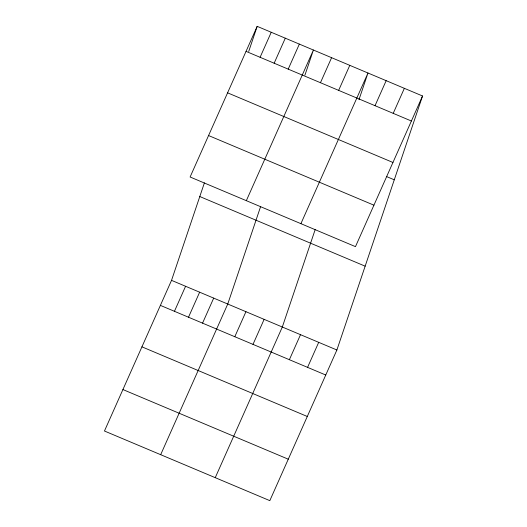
<?xml version="1.0" encoding="UTF-8"?>
<svg xmlns="http://www.w3.org/2000/svg" width="527" height="527" viewBox="0 0 527 527"><rect width="100%" height="100%" fill="white"/><g stroke="black" fill="none" stroke-linecap="round" stroke-linejoin="round"><path stroke-width="0.79" d="M422.542 95.986L355.468 246.643L190.109 177L257.183 26.35L422.542 95.986L336.891 350L269.817 500.65L104.458 431.014L171.532 280.357L204.404 182.862M248.704 51.494L257.183 26.35M260.628 206.538L227.75 304.039L160.676 454.689M304.922 75.177L313.407 50.025L246.333 200.675M315.199 229.522L282.32 327.017L215.247 477.666M358.979 99.682L367.978 73.009L300.904 223.659M260.094 57.291L271.24 32.272M274.152 63.214L285.291 38.188M174.444 311.305L185.583 286.28M288.21 69.129L299.349 44.11M188.501 317.221L199.641 292.202M202.552 323.143L213.698 298.117M320.456 82.713L331.595 57.687M338.644 90.374L349.783 65.348M234.798 336.72L245.944 311.701M252.993 344.381L264.132 319.355M375.026 105.69L386.166 80.671M393.214 113.351L404.354 88.332M289.369 359.704L300.515 334.678M307.564 367.365L318.703 342.339M246.043 51.376L411.403 121.012M227.585 92.831L392.944 162.468M386.699 176.624L394.282 179.812M208.567 135.544L373.926 205.181M199.792 196.538L365.158 266.175M171.532 280.357L336.891 350M160.386 305.383L325.752 375.02M141.928 346.838L307.294 416.482M122.91 389.552L288.276 459.195"/></g></svg>
